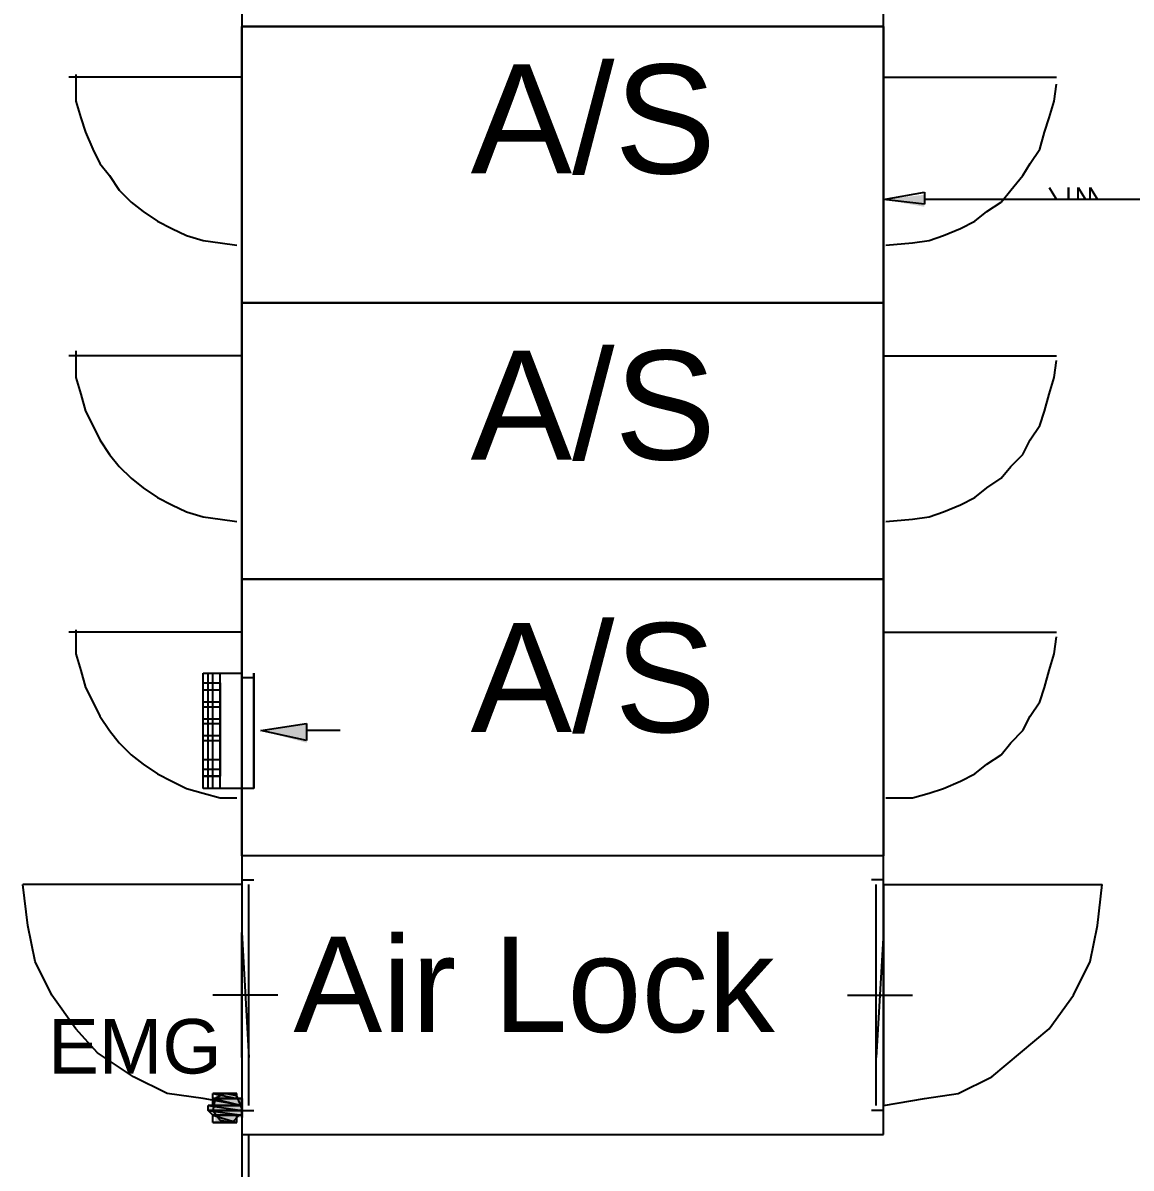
# Model space of a CAD drawing. Header units: millimetres. Extents: x 5 to 415, y 48 to 251.
# Drawn here: x 55.62 to 63.75, y 204.01 to 212.42 of the extents above; entities that cross this region are included whole.
import ezdxf

# ---------------------------------------------------------------- set-up
doc = ezdxf.new("R2010")
doc.units = ezdxf.units.MM
for name, color, linetype in [('H', 7, 'Continuous'), ('P', 7, 'Continuous'), ('T', 7, 'Continuous')]:
    doc.layers.add(name, color=color, linetype=linetype)

msp = doc.modelspace()

# ---------------------------------------------------------------- hatches: boundary and pattern name
at = {"layer": 'H', "linetype": 'Continuous'}
for points in [[(62.23, 211.067), (61.93, 211.12), (62.23, 211.155), (62.23, 211.067)], [(57.697, 207.133), (57.362, 207.222), (57.697, 207.275), (57.697, 207.133)], [(57.027, 204.523), (57.027, 204.558), (57.185, 204.558), (57.185, 204.523), (57.027, 204.523)], [(57.027, 204.47), (57.027, 204.523), (57.238, 204.523), (57.238, 204.47), (57.027, 204.47)], [(56.974, 204.435), (56.974, 204.47), (57.238, 204.47), (57.238, 204.435), (56.974, 204.435)], [(57.027, 204.382), (56.974, 204.435), (57.238, 204.435), (57.238, 204.382), (57.027, 204.382)], [(57.027, 204.347), (57.027, 204.382), (57.185, 204.382), (57.185, 204.347), (57.027, 204.347)]]:
    msp.add_hatch(color=256, dxfattribs=at).paths.add_polyline_path(points)

# ---------------------------------------------------------------- linework, layer by layer
at = {"layer": 'P'}
for points in [[(57.221, 220.433), (57.221, 117.863)], [(57.221, 214.418), (57.221, 212.39)], [(61.93, 212.39), (61.93, 214.418)], [(61.93, 212.39), (57.221, 212.39)], [(57.221, 212.39), (57.221, 210.361)], [(57.221, 212.39), (61.93, 212.39)], [(57.221, 210.361), (57.221, 212.39)], [(57.221, 212.39), (61.93, 212.39)], [(61.93, 210.361), (61.93, 212.39)], [(61.93, 212.39), (61.93, 210.361)], [(57.221, 212.019), (55.951, 212.019)], [(56.003, 212.037), (56.003, 211.843)], [(61.93, 212.019), (63.2, 212.019)], [(61.93, 212.019), (61.93, 211.12)], [(63.183, 211.843), (63.2, 211.967)], [(56.003, 211.843), (56.039, 211.72)], [(63.147, 211.72), (63.183, 211.843)], [(56.039, 211.72), (56.074, 211.614)], [(63.112, 211.614), (63.147, 211.72)], [(56.074, 211.614), (56.127, 211.49)], [(63.077, 211.49), (63.112, 211.614)], [(56.127, 211.49), (56.18, 211.384)], [(63.006, 211.384), (63.077, 211.49)], [(56.18, 211.384), (56.25, 211.296)], [(62.953, 211.296), (63.006, 211.384)], [(56.25, 211.296), (56.321, 211.19)], [(62.865, 211.19), (62.953, 211.296)], [(56.321, 211.19), (56.409, 211.102)], [(61.93, 211.12), (62.23, 211.173)], [(62.23, 211.173), (62.23, 211.085)], [(62.794, 211.102), (62.865, 211.19)], [(63.147, 211.208), (63.2, 211.12)], [(63.288, 211.12), (63.288, 211.208)], [(63.288, 211.208), (63.288, 211.12)], [(63.359, 211.12), (63.359, 211.208)], [(63.359, 211.208), (63.412, 211.12)], [(63.447, 211.12), (63.447, 211.208)], [(63.447, 211.208), (63.5, 211.12)], [(56.409, 211.102), (56.497, 211.032)], [(62.23, 211.085), (61.93, 211.12)], [(64.417, 211.12), (62.23, 211.12)], [(62.689, 211.032), (62.794, 211.102)], [(56.497, 211.032), (56.603, 210.961)], [(62.6, 210.961), (62.689, 211.032)], [(56.603, 210.961), (56.709, 210.908)], [(56.709, 210.908), (56.815, 210.855)], [(62.371, 210.855), (62.495, 210.908)], [(62.495, 210.908), (62.6, 210.961)], [(56.815, 210.855), (56.938, 210.82)], [(56.938, 210.82), (57.062, 210.802)], [(57.062, 210.802), (57.185, 210.785)], [(61.948, 210.785), (62.142, 210.802)], [(62.142, 210.802), (62.265, 210.82)], [(62.265, 210.82), (62.371, 210.855)], [(61.93, 210.361), (57.221, 210.361)], [(57.221, 210.361), (57.221, 208.333)], [(61.93, 210.361), (57.221, 210.361)], [(57.221, 210.361), (61.93, 210.361)], [(57.221, 208.333), (57.221, 210.361)], [(61.93, 208.333), (61.93, 210.361)], [(61.93, 210.361), (61.93, 208.333)], [(57.221, 209.973), (55.951, 209.973)], [(56.003, 210.009), (56.003, 209.815)], [(61.93, 209.973), (63.2, 209.973)], [(63.183, 209.815), (63.2, 209.938)], [(56.003, 209.815), (56.039, 209.691)], [(63.147, 209.691), (63.183, 209.815)], [(56.039, 209.691), (56.074, 209.568)], [(63.112, 209.568), (63.147, 209.691)], [(56.074, 209.568), (56.127, 209.462)], [(63.077, 209.462), (63.112, 209.568)], [(56.127, 209.462), (56.18, 209.356)], [(63.006, 209.356), (63.077, 209.462)], [(56.18, 209.356), (56.25, 209.25)], [(62.953, 209.25), (63.006, 209.356)], [(56.25, 209.25), (56.321, 209.162)], [(62.865, 209.162), (62.953, 209.25)], [(56.321, 209.162), (56.409, 209.074)], [(62.794, 209.074), (62.865, 209.162)], [(56.409, 209.074), (56.497, 209.003)], [(62.689, 209.003), (62.794, 209.074)], [(56.497, 209.003), (56.603, 208.933)], [(62.6, 208.933), (62.689, 209.003)], [(56.603, 208.933), (56.709, 208.88)], [(56.709, 208.88), (56.815, 208.827)], [(62.371, 208.827), (62.495, 208.88)], [(62.495, 208.88), (62.6, 208.933)], [(56.815, 208.827), (56.938, 208.792)], [(56.938, 208.792), (57.062, 208.774)], [(62.142, 208.774), (62.265, 208.792)], [(62.265, 208.792), (62.371, 208.827)], [(57.062, 208.774), (57.185, 208.756)], [(61.948, 208.756), (62.142, 208.774)], [(61.93, 208.333), (57.221, 208.333)], [(57.221, 208.333), (57.221, 206.304)], [(61.93, 208.333), (57.221, 208.333)], [(57.221, 208.333), (61.93, 208.333)], [(57.221, 206.304), (57.221, 208.333)], [(61.93, 206.304), (61.93, 208.333)], [(61.93, 208.333), (61.93, 206.304)], [(57.221, 207.945), (55.951, 207.945)], [(56.003, 207.963), (56.003, 207.786)], [(61.93, 207.945), (63.2, 207.945)], [(63.183, 207.786), (63.2, 207.91)], [(56.003, 207.786), (56.039, 207.663)], [(63.147, 207.663), (63.183, 207.786)], [(56.039, 207.663), (56.074, 207.539)], [(56.938, 206.798), (56.938, 207.645)], [(56.938, 206.798), (56.938, 207.645)], [(56.938, 207.645), (57.221, 207.645)], [(56.974, 206.798), (56.974, 207.645)], [(56.974, 206.798), (56.974, 207.645)], [(57.009, 206.798), (57.009, 207.645)], [(57.009, 206.798), (57.009, 207.645)], [(57.009, 206.798), (57.009, 207.645)], [(57.062, 206.798), (57.062, 207.645)], [(57.062, 206.798), (57.062, 207.645)], [(57.221, 207.645), (57.221, 206.798)], [(57.309, 207.61), (57.221, 207.61)], [(57.309, 206.798), (57.309, 207.645)], [(57.309, 207.645), (57.309, 206.798)], [(63.112, 207.539), (63.147, 207.663)], [(56.074, 207.539), (56.127, 207.433)], [(56.938, 206.887), (56.938, 207.574)], [(56.938, 207.574), (57.062, 207.574)], [(56.938, 207.522), (57.062, 207.522)], [(57.062, 207.574), (57.062, 206.887)], [(63.077, 207.433), (63.112, 207.539)], [(56.127, 207.433), (56.18, 207.328)], [(56.938, 207.433), (57.062, 207.433)], [(56.938, 207.398), (57.062, 207.398)], [(63.006, 207.328), (63.077, 207.433)], [(56.18, 207.328), (56.25, 207.222)], [(56.938, 207.31), (57.062, 207.31)], [(56.938, 207.275), (57.062, 207.275)], [(57.362, 207.222), (57.697, 207.275)], [(57.697, 207.275), (57.697, 207.151)], [(62.953, 207.222), (63.006, 207.328)], [(56.25, 207.222), (56.321, 207.133)], [(56.938, 207.186), (57.062, 207.186)], [(57.697, 207.151), (57.362, 207.222)], [(57.944, 207.222), (57.697, 207.222)], [(62.865, 207.133), (62.953, 207.222)], [(56.321, 207.133), (56.409, 207.045)], [(56.938, 207.151), (57.062, 207.151)], [(62.794, 207.045), (62.865, 207.133)], [(56.409, 207.045), (56.497, 206.975)], [(62.689, 206.975), (62.794, 207.045)], [(56.497, 206.975), (56.603, 206.904)], [(56.938, 207.01), (57.062, 207.01)], [(56.938, 206.939), (57.062, 206.939)], [(62.6, 206.904), (62.689, 206.975)], [(56.603, 206.904), (56.709, 206.851)], [(56.709, 206.851), (56.815, 206.798)], [(56.938, 206.887), (57.062, 206.887)], [(57.062, 206.887), (56.938, 206.887)], [(62.371, 206.798), (62.495, 206.851)], [(62.495, 206.851), (62.6, 206.904)], [(56.815, 206.798), (56.938, 206.763)], [(57.221, 206.798), (56.938, 206.798)], [(56.938, 206.763), (57.062, 206.728)], [(57.309, 206.798), (57.221, 206.798)], [(62.142, 206.728), (62.265, 206.763)], [(62.265, 206.763), (62.371, 206.798)], [(57.062, 206.728), (57.185, 206.728)], [(61.948, 206.728), (62.142, 206.728)], [(61.93, 206.304), (57.221, 206.304)], [(57.221, 206.304), (57.221, 204.258)], [(61.93, 206.304), (57.221, 206.304)], [(61.93, 206.304), (57.221, 206.304)], [(57.221, 206.304), (57.221, 204.258)], [(61.93, 204.258), (61.93, 206.304)], [(61.93, 204.258), (61.93, 206.304)], [(57.221, 206.093), (55.615, 206.093)], [(55.651, 205.793), (55.615, 206.093)], [(57.221, 206.128), (57.309, 206.128)], [(57.221, 206.093), (57.221, 204.47)], [(57.273, 204.47), (57.273, 206.093)], [(61.93, 206.128), (61.842, 206.128)], [(61.93, 206.128), (61.842, 206.128)], [(61.877, 204.47), (61.877, 206.093)], [(61.93, 206.093), (61.93, 204.47)], [(61.93, 206.093), (63.535, 206.093)], [(63.5, 205.793), (63.535, 206.093)], [(55.704, 205.528), (55.651, 205.793)], [(63.447, 205.528), (63.5, 205.793)], [(57.221, 204.823), (57.221, 205.74)], [(57.221, 205.74), (57.273, 204.823)], [(61.93, 205.74), (61.877, 204.823)], [(61.93, 204.823), (61.93, 205.74)], [(57.221, 205.669), (57.221, 204.858)], [(61.93, 205.669), (61.93, 204.858)], [(55.827, 205.281), (55.704, 205.528)], [(63.324, 205.281), (63.447, 205.528)], [(56.003, 205.034), (55.827, 205.281)], [(57.485, 205.281), (57.009, 205.281)], [(61.666, 205.281), (62.142, 205.281)], [(63.147, 205.034), (63.324, 205.281)], [(56.162, 204.858), (56.003, 205.034)], [(62.936, 204.858), (63.147, 205.034)], [(56.427, 204.682), (56.162, 204.858)], [(62.724, 204.682), (62.936, 204.858)], [(56.674, 204.558), (56.427, 204.682)], [(62.477, 204.558), (62.724, 204.682)], [(56.938, 204.523), (56.674, 204.558)], [(57.221, 204.47), (56.938, 204.523)], [(57.185, 204.558), (57.009, 204.558)], [(57.009, 204.558), (57.062, 204.558)], [(57.185, 204.558), (57.009, 204.558)], [(57.009, 204.558), (57.185, 204.523)], [(57.009, 204.558), (57.185, 204.523)], [(57.009, 204.523), (57.009, 204.558)], [(57.027, 204.523), (57.009, 204.435)], [(57.185, 204.523), (57.009, 204.523)], [(57.221, 204.523), (57.009, 204.523)], [(57.009, 204.523), (57.221, 204.523)], [(57.221, 204.523), (57.009, 204.523)], [(57.009, 204.523), (57.185, 204.523)], [(57.221, 204.523), (57.009, 204.523)], [(57.009, 204.523), (57.221, 204.47)], [(57.009, 204.523), (57.221, 204.47)], [(57.009, 204.47), (57.009, 204.523)], [(57.097, 204.558), (57.027, 204.523)], [(57.097, 204.558), (57.062, 204.558)], [(57.062, 204.558), (57.097, 204.558)], [(57.15, 204.558), (57.062, 204.558)], [(57.062, 204.558), (57.15, 204.558)], [(57.062, 204.558), (57.15, 204.558)], [(57.15, 204.558), (57.062, 204.558)], [(57.15, 204.558), (57.062, 204.558)], [(57.062, 204.558), (57.185, 204.558)], [(57.062, 204.558), (57.185, 204.558)], [(57.185, 204.541), (57.097, 204.558)], [(57.15, 204.558), (57.15, 204.558)], [(57.15, 204.558), (57.15, 204.558)], [(57.15, 204.558), (57.15, 204.558)], [(57.15, 204.558), (57.15, 204.558)], [(57.185, 204.558), (57.15, 204.558)], [(57.185, 204.523), (57.185, 204.558)], [(57.221, 204.452), (57.185, 204.541)], [(57.185, 204.523), (57.221, 204.523)], [(57.221, 204.47), (57.221, 204.523)], [(61.93, 204.47), (62.23, 204.523)], [(62.23, 204.523), (62.477, 204.558)], [(57.009, 204.47), (56.974, 204.47)], [(56.974, 204.47), (57.221, 204.47)], [(57.221, 204.47), (56.974, 204.47)], [(56.974, 204.47), (57.221, 204.435)], [(56.974, 204.47), (57.221, 204.435)], [(56.974, 204.435), (56.974, 204.47)], [(57.221, 204.435), (56.974, 204.435)], [(57.221, 204.435), (56.974, 204.435)], [(56.974, 204.435), (57.221, 204.435)], [(56.974, 204.435), (57.221, 204.435)], [(57.221, 204.435), (56.974, 204.435)], [(57.221, 204.435), (56.974, 204.435)], [(56.974, 204.435), (57.221, 204.399)], [(56.974, 204.435), (57.221, 204.399)], [(57.009, 204.399), (56.974, 204.435)], [(57.221, 204.47), (57.009, 204.47)], [(57.221, 204.47), (57.009, 204.47)], [(57.009, 204.47), (57.221, 204.47)], [(57.221, 204.47), (57.009, 204.47)], [(57.009, 204.435), (57.062, 204.364)], [(57.221, 204.47), (57.221, 204.47)], [(57.221, 204.435), (57.221, 204.47)], [(57.221, 204.435), (57.309, 204.435)], [(57.221, 204.435), (57.221, 204.435)], [(57.221, 204.435), (57.221, 204.435)], [(57.221, 204.399), (57.221, 204.435)], [(61.93, 204.435), (61.842, 204.435)], [(61.93, 204.435), (61.842, 204.435)], [(57.221, 204.399), (57.009, 204.399)], [(57.221, 204.399), (57.009, 204.399)], [(57.009, 204.399), (57.221, 204.399)], [(57.009, 204.399), (57.221, 204.399)], [(57.221, 204.399), (57.009, 204.399)], [(57.185, 204.399), (57.009, 204.399)], [(57.009, 204.399), (57.185, 204.399)], [(57.185, 204.399), (57.009, 204.399)], [(57.009, 204.399), (57.221, 204.399)], [(57.185, 204.399), (57.009, 204.399)], [(57.009, 204.399), (57.185, 204.347)], [(57.009, 204.399), (57.185, 204.347)], [(57.009, 204.347), (57.009, 204.399)], [(57.185, 204.347), (57.009, 204.347)], [(57.185, 204.347), (57.009, 204.347)], [(57.009, 204.347), (57.15, 204.347)], [(57.009, 204.347), (57.15, 204.347)], [(57.062, 204.347), (57.009, 204.347)], [(57.062, 204.364), (57.15, 204.347)], [(57.15, 204.347), (57.062, 204.347)], [(57.15, 204.347), (57.062, 204.347)], [(57.062, 204.347), (57.15, 204.347)], [(57.062, 204.347), (57.15, 204.347)], [(57.15, 204.347), (57.062, 204.347)], [(57.097, 204.347), (57.062, 204.347)], [(57.062, 204.347), (57.097, 204.347)], [(57.097, 204.347), (57.15, 204.347)], [(57.15, 204.347), (57.097, 204.347)], [(57.15, 204.347), (57.203, 204.399)], [(57.15, 204.347), (57.185, 204.347)], [(57.15, 204.347), (57.15, 204.347)], [(57.15, 204.347), (57.15, 204.347)], [(57.221, 204.399), (57.185, 204.399)], [(57.185, 204.347), (57.185, 204.399)], [(57.221, 204.399), (57.221, 204.399)], [(57.221, 204.399), (57.221, 204.399)], [(57.221, 204.258), (57.221, 192.617)], [(57.221, 204.258), (61.93, 204.258)], [(57.221, 204.258), (61.93, 204.258)], [(57.273, 192.617), (57.273, 204.258)]]:
    msp.add_lwpolyline(points, dxfattribs=at)

# ---------------------------------------------------------------- texts
at = {"layer": 'T', "attachment_point": 7}
for s, insert, char_height in [('{\\fArial|b0|i0|c0|p18;A/S}', (58.9, 211.3), 0.8), ('{\\fArial|b0|i0|c0|p18;A/S}', (58.9, 209.2), 0.8), ('{\\fArial|b0|i0|c0|p18;A/S}', (58.9, 207.2), 0.8), ('{\\fArial|b0|i0|c0|p18;Air Lock}', (57.6, 205), 0.7), ('{\\fArial|b0|i0|c0|p18;EMG}', (55.8, 204.7), 0.4)]:
    msp.add_mtext(s, dxfattribs=dict(at, insert=insert, char_height=char_height))

doc.saveas('drawing.dxf')
